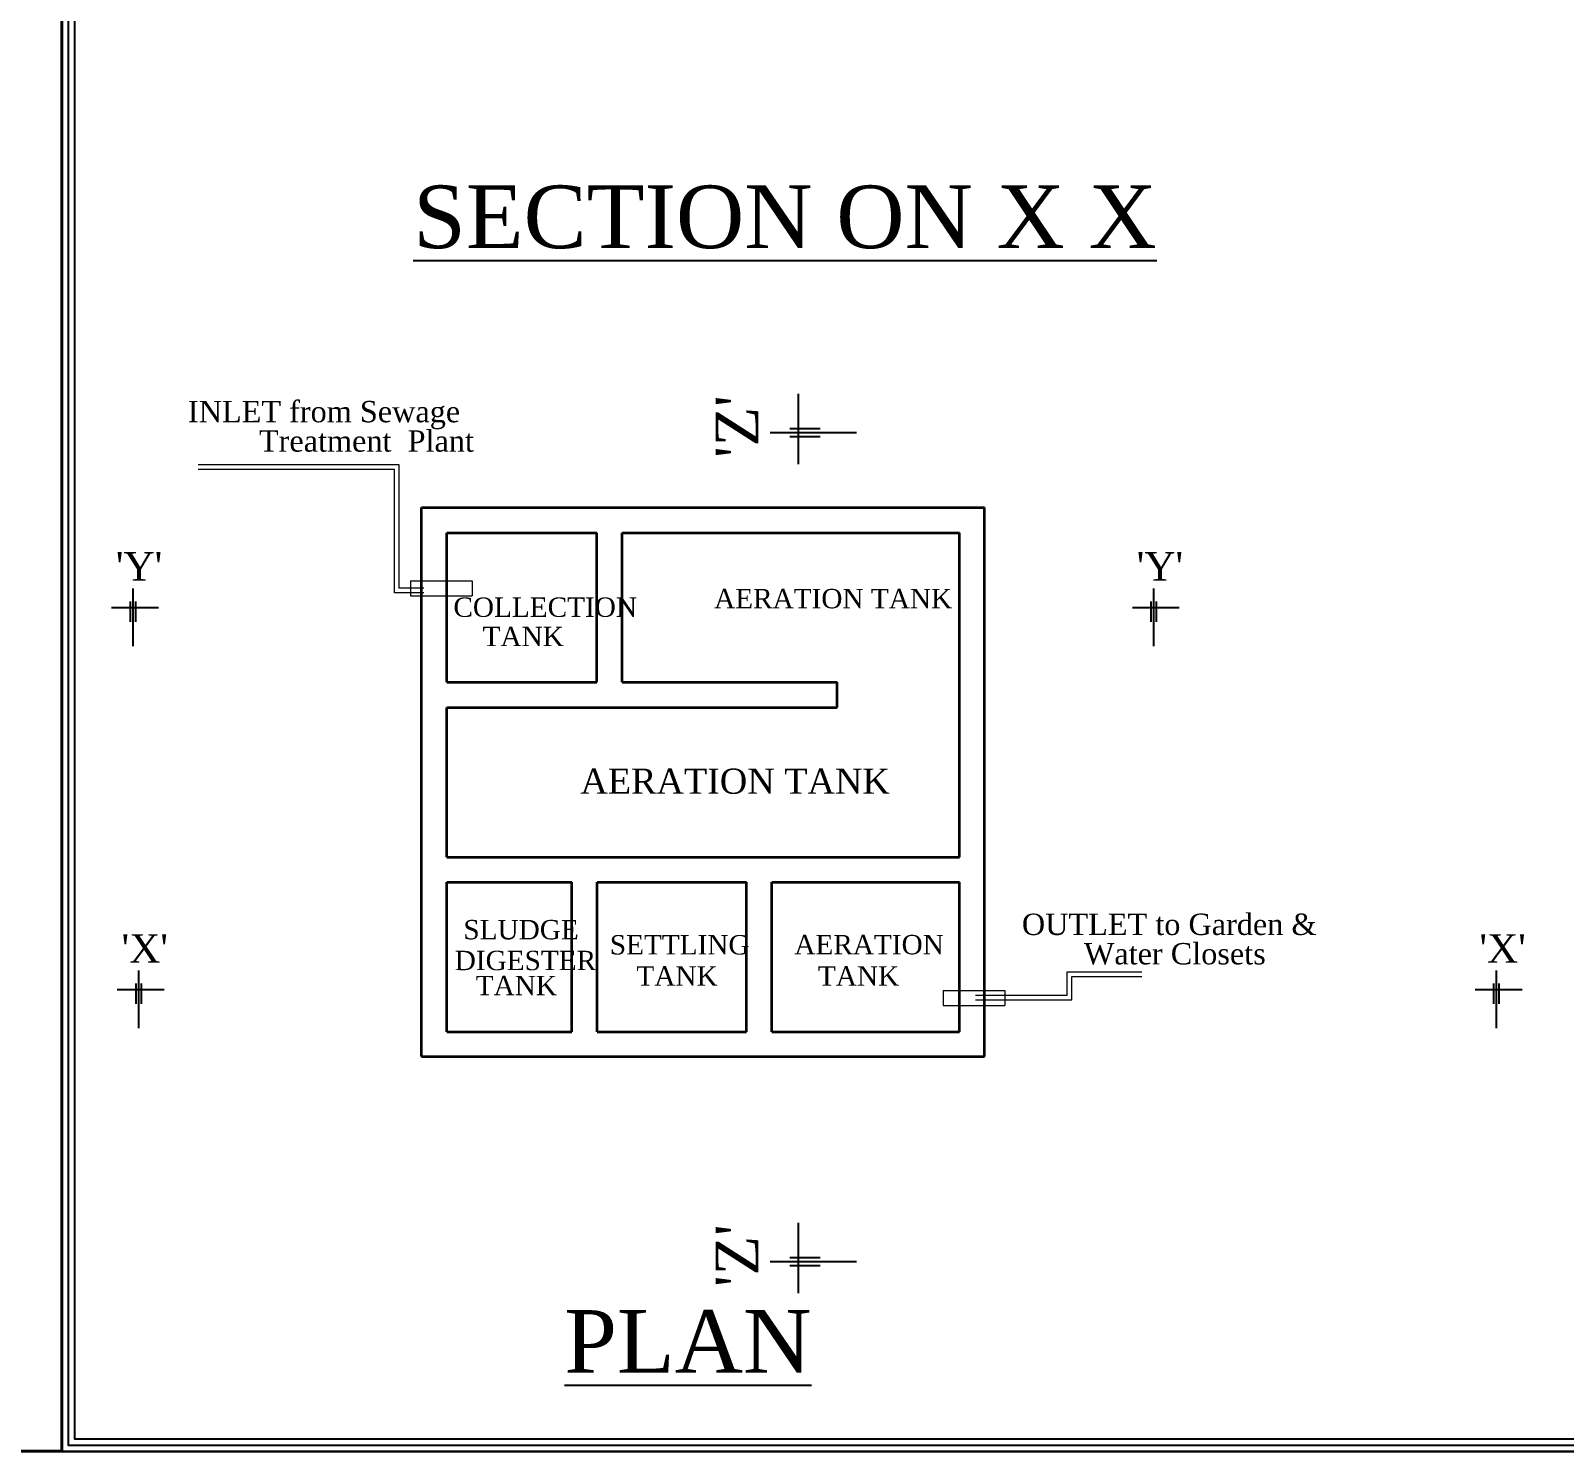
# Model space of a CAD drawing. Header units: metres. Extents: x 3660 to 3928, y -2018 to -1928.
# Drawn here: x 3709.73 to 3715.65, y -2005.34 to -1999.87 of the extents above; entities that cross this region are included whole.
import ezdxf
from ezdxf.lldxf.tags import DXFTag

# ---------------------------------------------------------------- set-up
doc = ezdxf.new("R2010")
doc.units = ezdxf.units.M
doc.header["$LTSCALE"] = 2
for name, color, linetype, lineweight in [('DIM', 62, 'Continuous', 0), ('GRID', 252, 'CENTER', 5), ('Wall', 7, 'Continuous', 35)]:
    doc.layers.add(name, color=color, linetype=linetype, lineweight=lineweight)
doc.layers.add('TEXT', color=255, linetype='Continuous')
doc.styles.add('X', font='times.ttf')
tags = doc.linetypes.add('CENTER', pattern=[2999.45, 1874.7, -374.9, 374.95, -374.9]).pattern_tags.tags
tags[10:11] = [DXFTag(74, 4), DXFTag(75, 0), DXFTag(340, '0'), DXFTag(46, 1.0), DXFTag(50, 0.0), DXFTag(44, 0.0), DXFTag(45, 0.0)]
tags[8:9] = [DXFTag(74, 4), DXFTag(75, 0), DXFTag(340, '0'), DXFTag(46, 1.0), DXFTag(50, 0.0), DXFTag(44, 0.0), DXFTag(45, 0.0)]
tags[6:7] = [DXFTag(74, 4), DXFTag(75, 0), DXFTag(340, '0'), DXFTag(46, 1.0), DXFTag(50, 0.0), DXFTag(44, 0.0), DXFTag(45, 0.0)]
tags[4:5] = [DXFTag(74, 4), DXFTag(75, 0), DXFTag(340, '0'), DXFTag(46, 1.0), DXFTag(50, 0.0), DXFTag(44, 0.0), DXFTag(45, 0.0)]

# ---------------------------------------------------------------- blocks, each defined once
blk = doc.blocks.new('RGHG')
at = {"color": 0, "linetype": 'ByBlock', "lineweight": 40}
blk.add_lwpolyline([(286083.35, 36993.59), (286517.28, 36993.59), (286517.28, 37331.41), (286083.35, 37331.41)], close=True, dxfattribs=at)
blk = doc.blocks.new('DGDFG')
at = {"color": 2}
for points in [[(268205.95, 26571.66), (267806.51, 26571.66), (267806.51, 26228.53), (268205.95, 26228.53)], [(268205.16, 26570.87), (267807.3, 26570.87), (267807.3, 26229.32), (268205.16, 26229.32)], [(268204.37, 26570.08), (267808.09, 26570.08), (267808.09, 26230.11), (268204.37, 26230.11)]]:
    blk.add_lwpolyline(points, close=True, dxfattribs=at)
at = {"layer": 'DIM'}
for p, q in [((267850.03, 26337.23), (267857.74, 26337.23)), ((267850.03, 26337.23), (267850.03, 26335.35)), ((267855.76, 26337.23), (267855.76, 26337.23)), ((267857.74, 26337.23), (267857.74, 26335.35)), ((267850.03, 26335.35), (267857.74, 26335.35)), ((267916.55, 26286.08), (267924.26, 26286.08)), ((267916.55, 26286.08), (267916.55, 26284.2)), ((267916.55, 26286.08), (267924.26, 26286.08)), ((267916.55, 26286.08), (267916.55, 26284.2)), ((267922.28, 26286.08), (267922.28, 26286.08)), ((267922.28, 26286.08), (267922.28, 26286.08)), ((267924.26, 26286.08), (267924.26, 26284.2)), ((267924.26, 26286.08), (267924.26, 26284.2)), ((267916.55, 26284.2), (267924.26, 26284.2)), ((267916.55, 26284.2), (267924.26, 26284.2))]:
    blk.add_line(p, q, dxfattribs=at)
at = {"layer": 'GRID'}
for p, q in [((267932.04, 26285.51), (267932.04, 26288.4)), ((267932.04, 26288.4), (267941.36, 26288.4)), ((267932.63, 26284.91), (267932.63, 26287.81)), ((267932.63, 26287.81), (267941.36, 26287.81)), ((267920.62, 26285.51), (267932.04, 26285.51)), ((267920.62, 26285.51), (267932.04, 26285.51)), ((267920.62, 26284.91), (267932.63, 26284.91)), ((267920.62, 26284.91), (267932.63, 26284.91))]:
    blk.add_line(p, q, dxfattribs=at)
for points in [[(267851.69, 26336.33), (267848.64, 26336.33), (267848.64, 26351.74), (267823.51, 26351.74)], [(267851.69, 26335.74), (267848.05, 26335.74), (267848.05, 26351.15), (267823.51, 26351.15)]]:
    blk.add_lwpolyline(points, dxfattribs=at)
at = {"layer": 'TEXT'}
for p, q in [((267898.51, 26351.82), (267898.51, 26360.59)), ((267894.96, 26355.78), (267905.74, 26355.78)), ((267897.4, 26356.28), (267901.21, 26356.28)), ((267897.4, 26355.27), (267901.21, 26355.27)), ((267815.36, 26336.28), (267815.36, 26329.09)), ((267942.85, 26336.28), (267942.85, 26329.09)), ((267815.02, 26334.65), (267815.02, 26332.11)), ((267815.7, 26334.65), (267815.7, 26332.11)), ((267942.52, 26334.65), (267942.52, 26332.11)), ((267943.19, 26334.65), (267943.19, 26332.11)), ((267812.72, 26333.92), (267818.57, 26333.92)), ((267940.21, 26333.92), (267946.06, 26333.92)), ((267816.07, 26288.57), (267816.07, 26281.38)), ((267985.65, 26288.57), (267985.65, 26281.38)), ((267813.43, 26286.2), (267819.28, 26286.2)), ((267815.74, 26286.94), (267815.74, 26284.4)), ((267816.41, 26286.94), (267816.41, 26284.4)), ((267983.01, 26286.2), (267988.86, 26286.2)), ((267985.31, 26286.94), (267985.31, 26284.4)), ((267985.98, 26286.94), (267985.98, 26284.4)), ((267898.51, 26248.28), (267898.51, 26257.06)), ((267894.96, 26252.25), (267905.74, 26252.25)), ((267897.4, 26252.75), (267901.21, 26252.75)), ((267897.4, 26251.74), (267901.21, 26251.74))]:
    blk.add_line(p, q, dxfattribs=at)
at = {"layer": 'Wall'}
for p, q in [((267851.43, 26277.82), (267851.43, 26346.41)), ((267851.43, 26346.41), (267921.75, 26346.41)), ((267921.75, 26277.82), (267921.75, 26346.41)), ((267854.59, 26324.58), (267854.59, 26343.25)), ((267854.59, 26343.25), (267873.3, 26343.25)), ((267873.3, 26324.58), (267873.3, 26343.25)), ((267876.46, 26324.58), (267876.46, 26343.25)), ((267876.46, 26343.25), (267918.59, 26343.25)), ((267918.59, 26302.75), (267918.59, 26343.25)), ((267854.59, 26324.58), (267873.3, 26324.58)), ((267876.46, 26324.58), (267903.34, 26324.58)), ((267903.34, 26321.42), (267903.34, 26324.58)), ((267854.59, 26302.75), (267854.59, 26321.42)), ((267854.59, 26321.42), (267903.34, 26321.42)), ((267854.59, 26302.75), (267918.59, 26302.75)), ((267854.59, 26280.93), (267854.59, 26299.59)), ((267854.59, 26299.59), (267870.19, 26299.59)), ((267870.19, 26280.93), (267870.19, 26299.59)), ((267873.35, 26280.93), (267873.35, 26299.59)), ((267873.35, 26299.59), (267892.02, 26299.59)), ((267892.02, 26280.93), (267892.02, 26299.59)), ((267895.18, 26280.93), (267895.18, 26299.59)), ((267895.18, 26299.59), (267918.59, 26299.59)), ((267918.59, 26280.93), (267918.59, 26299.59)), ((267854.59, 26280.93), (267870.19, 26280.93)), ((267873.35, 26280.93), (267892.02, 26280.93)), ((267895.18, 26280.93), (267918.59, 26280.93)), ((267851.43, 26277.82), (267921.75, 26277.82))]:
    blk.add_line(p, q, dxfattribs=at)
at = {"layer": 'TEXT', "color": 8, "style": 'X'}
for s, height, p in [('%%USECTION ON X X', 7.8222, (267850.38, 26378.79)), ('INLET from Sewage', 2.6666, (267822.25, 26357.04)), ('Treatment  Plant', 2.6666, (267831.12, 26353.37)), ("'Y'", 3.556, (267813.24, 26337.27)), ("'Y'", 3.556, (267940.73, 26337.27)), ('AERATION TANK', 2.419, (267887.96, 26333.81)), ('COLLECTION', 2.419, (267855.4, 26332.74)), ('TANK', 2.419, (267859.05, 26329.08)), ('AERATION TANK', 3.1447, (267871.26, 26310.65)), ('OUTLET to Garden &', 2.6666, (267926.4, 26293.01)), ('SLUDGE ', 2.419, (267856.65, 26292.47)), ("'X'", 3.556, (267813.95, 26289.55)), ('SETTLING', 2.419, (267874.94, 26290.58)), ('AERATION', 2.419, (267897.98, 26290.6)), ('Water Closets', 2.6666, (267934.15, 26289.34)), ("'X'", 3.556, (267983.53, 26289.55)), ('DIGESTER', 2.419, (267855.57, 26288.62)), ('TANK', 2.419, (267878.26, 26286.68)), ('TANK', 2.419, (267900.93, 26286.68)), ('TANK', 2.419, (267858.19, 26285.49)), ('%%UPLAN', 7.822, (267869.26, 26238.35))]:
    blk.add_text(s, height=height, dxfattribs=at).set_placement(p)
for p in [(267893.48, 26352.59), (267893.48, 26249.06)]:
    blk.add_text("'Z'", height=5.333, rotation=90, dxfattribs=at).set_placement(p)

msp = doc.modelspace()

# ---------------------------------------------------------------- linework, layer by layer
at = {"elevation": 0.00174}
msp.add_lwpolyline([(3660.38634, -1934.83478), (3660.38634, -2005.34153), (3750.06687, -2005.34153), (3750.06687, -1934.83478)], close=True, dxfattribs=at)

# ---------------------------------------------------------------- block references
at = {"extrusion": (3.9643e-08, 6.07358e-05, 1), "xscale": 0.0313493109301677, "yscale": 0.0313493109301677, "zscale": 0.0313493109301677}
msp.add_blockref('RGHG', (-5272.26498, -3165.06499, -0.11894), dxfattribs=at)
at = {"extrusion": (-2.49415e-09, 6.07358e-05, 1), "xscale": 0.030864149333557, "yscale": 0.030864149333557, "zscale": 0.030864149333557}
msp.add_blockref('DGDFG', (-4555.76595, -2814.86283, -0.1191), dxfattribs=at)

doc.saveas('drawing.dxf')
